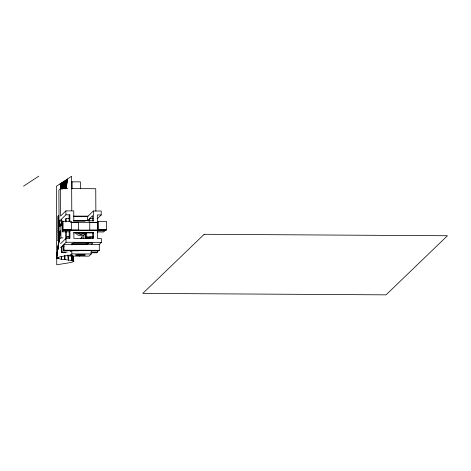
<?xml version="1.0" encoding="UTF-8"?>
<svg xmlns="http://www.w3.org/2000/svg" width="471" height="471" viewBox="0 0 471 471"><rect width="100%" height="100%" fill="white"/><g stroke="black" fill="none" stroke-linecap="round" stroke-linejoin="round"><path stroke-width="0.71" d="M61.471 256.283L61.377 259.227C83.502 261.399 71.08 262.359 56.756 264.784L56.349 186.304L71.604 176.278L71.786 210.614M63.732 188.647L63.979 181.294L64.056 188.624M61.518 256.306L61.377 259.227L56.367 258.114L60.235 230.531M64.857 188.477L65.245 180.458L64.503 188.506M65.581 188.329L66.517 179.622L65.498 188.318M57.433 257.154L57.268 258.603L57.438 257.148M59.811 236.866L59.982 235.418M61.342 223.819L61.677 220.923M61.483 223.731L61.831 220.822M65.699 188.859L66.835 179.41L65.634 188.842M57.215 254.829L57.026 256.283L57.227 254.823M57.862 249.754L59.899 233.799M61.195 223.648L61.566 220.746M57.898 249.73L59.994 233.734M61.236 224.284L61.813 219.922M65.916 188.653L67.153 179.204L65.881 188.635M60.082 231.449L56.449 258.296L60.194 231.373M60.871 225.644L61.654 219.839M60.847 226.174L61.666 220.369M66.146 188.429L67.471 178.992L66.158 188.453M61 225.556L61.707 220.463M56.367 258.114L60.341 256.719L72.016 254.758M67.8 188.6L60.447 188.571L58.875 190.09L59.14 240.122M71.304 182.618L72.11 181.835L80.4 181.865L80.435 188.912M97.226 218.827L101.23 214.941L101.212 211.02L93.364 210.984L93.417 220.793L73.806 220.716L73.753 210.908L65.905 210.878L60.588 216.036L60.447 188.571M62.243 225.144L60.859 225.138L59.452 226.504L59.423 221.111L65.928 214.8L69.849 214.817L69.885 221.346M63.043 221.264L62.319 221.971L62.36 230.266L70.656 230.301L71.386 229.595L71.339 221.299L63.043 221.264L63.09 229.565L62.36 230.266M69.472 218.367L66.199 218.356L65.434 219.097L65.451 221.9M69.849 214.817L69.084 215.559L69.113 221.364M62.243 222.3L62.307 231.814L69.172 231.844L70.32 230.731L70.326 230.084M62.307 231.814L63.455 230.702L70.32 230.731M57.915 240.681L58.793 239.827L58.751 232.174L58.216 232.698L58.663 215.5L57.786 216.354L57.915 240.681L59.322 240.687M63.002 237.902L60.924 237.89L59.517 239.256L59.529 241.953M70.326 230.131L69.944 230.502L97.403 230.613L97.785 230.242M66.305 238.397L66.488 236.807L69.378 236.819M73.823 216.501L87.624 216.554L93.364 210.984M60.547 243.684L66.052 238.344L69.973 238.361L69.926 229.713M73.847 220.422L87.647 220.475L88.972 219.192L88.984 221.293M89.755 221.252L89.737 218.45L92.622 215.653L92.646 220.805M60.529 247.64L61.43 246.769L61.46 252.65L65.875 252.668M61.46 252.65L62.037 252.097L62.007 246.209L63.391 244.867L63.426 250.749L78.869 250.808M63.426 250.749L63.997 250.195L63.968 244.308L66.07 242.265L101.377 242.406L101.353 238.485L97.432 238.467L97.309 214.923L101.23 214.941M93.034 221.164L93.417 220.793M71.81 244.337L73.152 243.042L92.763 243.118L91.427 244.42M97.35 222.182L97.733 221.812L97.78 230.837L97.397 231.208M98.251 221.405L97.526 222.112L97.568 230.407L105.863 230.443L106.593 229.736L106.546 221.441L98.251 221.405L98.292 229.707L97.568 230.407M97.362 222.765L97.744 222.394L70.615 222.277M70.473 251.673L71.833 250.36L91.191 250.437L91.209 253.969L88.948 256.159L69.59 256.083L71.851 253.893L91.209 253.969M85.746 232.756L85.775 237.814L86.729 236.889L93.229 236.913M93.476 232.568L73.865 232.491L73.894 238.373L93.511 238.456L93.476 232.568L93.093 232.939L73.482 232.862M93.105 237.101L89.837 237.09L89.072 237.831L85.775 237.814M89.096 242.736L87.771 244.019L71.786 243.954M104.633 229.477L104.644 230.867L103.496 231.979L97.314 231.956M71.015 222.336L78.38 222.306L78.369 230.113L62.284 230.048L105.881 230.166L89.743 230.16L89.761 222.353L97.744 222.442M79.269 256.124L80.4 255.023M63.968 244.308L99.269 244.449L101.377 242.406M97.332 250.76L97.338 252.226L96.767 252.786L90.879 252.762M99.269 244.449L99.299 250.325L98.727 250.884L91.374 250.855M23.55 186.175L38.81 176.148M62.054 223.272L61.56 223.389L62.09 223.46M63.997 250.195L99.299 250.325M62.037 252.097L67.182 252.115M91.456 252.203L97.338 252.226M71.474 188.612L95.748 188.712L95.866 211.114M73.517 216.089L88.048 216.148M89.737 218.45L93.005 218.462M73.423 221.087L85.045 221.135M59.423 221.111L62.272 221.123M63.09 229.565L71.386 229.595M98.292 229.707L106.593 229.736M97.78 230.837L104.644 230.867M66.299 236.995L69.567 237.007M89.996 238.008L85.151 237.99L85.121 233.027M62.007 246.209L64.144 246.221M72.934 256.189L73.823 261.252M61.348 188.659L60.482 183.59L61.324 188.647M72.546 255.859L73.394 260.916L72.569 255.841M72.051 255.7L72.828 260.775L72.057 255.694M71.71 255.635L72.452 260.71L71.722 255.629M71.421 256.301L72.022 260.646L71.433 256.295M62.225 188.771L61.436 182.966L61.96 188.789M67.93 255.082L68.389 260.18L68.018 255.076M63.185 188.694L62.708 182.13L62.884 188.712M64.721 255.317L64.845 259.704L64.792 255.311M92.71 232.574L92.74 238.461M89.837 237.09L89.843 238.491M87.624 216.554L87.647 220.475M86.994 242.742L87 244.09M86.711 232.55L86.729 236.889M86.605 242.5L86.617 243.954M83.72 235.106L83.738 238.644M81.972 236.76L81.978 238.232M81.624 237.096L81.636 238.567M72.11 181.835L72.151 188.877M71.957 243.542L71.963 244.944M71.833 250.36L71.851 253.893M69.172 231.844L69.202 238.373M66.464 231.75L66.488 236.807M66.199 218.356L66.223 221.859M65.905 210.878L65.928 214.8M66.052 238.344L66.07 242.265M65.498 231.232L65.546 239.839M63.444 229.312L63.455 230.702M60.859 225.138L60.924 237.89M84.592 232.586A4.928 4.881 45.9 0 1 77.656 232.486M84.244 232.921A4.928 4.881 45.9 0 1 77.309 232.892M86.128 232.927A6.406 6.347 45.9 0 1 75.537 233.051M82.301 236.636A6.406 6.347 45.9 0 1 80.588 238.403M58.127 257.272L57.992 258.732L58.151 257.284M57.674 251.202L57.397 253.38L57.703 251.184M204.19 234.287L142.801 293.386L386.061 294.852L447.45 235.747L204.19 234.287M61.053 188.865L60.164 183.802L61.047 188.853M73.729 261.075L72.84 256.018L73.729 261.075M61.624 188.453L60.8 183.384L61.607 188.447M73.14 260.84L72.334 255.777L73.14 260.84M61.754 188.353L60.959 183.278L61.73 188.347M61.989 188.977L61.118 183.172L61.966 188.971M62.113 188.871L61.277 183.066L62.078 188.871M77.927 255.441A4.928 0.465 -0.3 0 0 85.328 254.999A4.928 0.465 -0.3 0 0 77.945 254.634A4.928 0.465 -0.3 0 0 77.927 255.441"/></g></svg>
